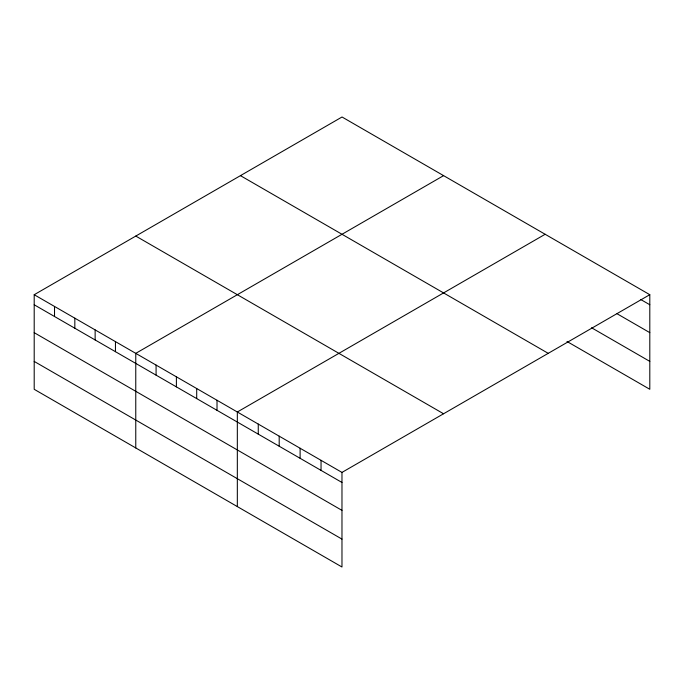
<?xml version="1.0" encoding="UTF-8"?>
<svg xmlns="http://www.w3.org/2000/svg" width="684" height="684" viewBox="0 0 684 684"><rect width="100%" height="100%" fill="white"/><g stroke="black" fill="none" stroke-linecap="round" stroke-linejoin="round"><path stroke-width="1.03" d="M34.2 294.719L341.974 472.413L341.974 567.002L34.2 389.307L34.2 294.719L342.026 116.998L649.8 294.693L649.8 389.281L566.993 341.478M443.591 175.634L135.765 353.354L135.765 447.952M545.157 234.27L237.331 411.99L237.331 506.587M341.974 472.413L649.8 294.693M640.703 299.489L649.8 304.748M617.045 313.734L649.8 332.646M591.566 327.764L649.8 361.383M240.443 175.643L548.217 353.337M135.783 236.066L443.557 413.76M34.2 304.773L341.974 482.468M34.2 332.672L341.974 510.367M34.2 361.417L341.974 539.103M321.044 460.323L321.044 470.387M300.114 448.242L300.114 458.297M279.192 436.161L279.192 446.216M258.261 424.08L258.261 434.135M217.016 400.268L217.016 410.323M196.701 388.538L196.701 398.592M176.395 376.816L176.395 386.87M156.08 365.085L156.08 375.14M115.451 341.632L115.451 351.687M95.136 329.902L95.136 339.957M74.83 318.171L74.83 328.226M54.515 306.449L54.515 316.504"/></g></svg>
